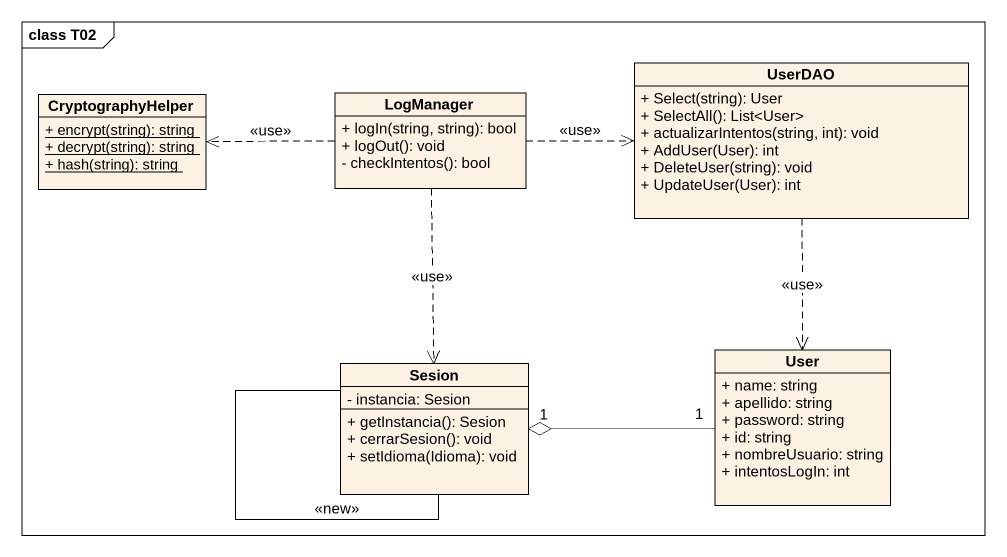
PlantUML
@startuml
mainframe class T02
hide circle
hide empty members
skinparam classAttributeIconSize 0
class UserDAO {
  + Select(string): User
  + SelectAll(): List<User>
  + actualizarIntentos(string, int): void
  + AddUser(User): int
  + DeleteUser(string): void
  + UpdateUser(User): int
}
class CryptographyHelper {
  {static} + encrypt(string): string
  {static} + decrypt(string): string
  {static} + hash(string): string
}
class LogManager {
  + logIn(string, string): bool
  + logOut(): void
  - checkIntentos(): bool
}
class Sesion {
  - instancia: Sesion
  + getInstancia(): Sesion
  + cerrarSesion(): void
  + setIdioma(Idioma): void
}
class User {
  + name: string
  + apellido: string
  + password: string
  + id: string
  + nombreUsuario: string
  + intentosLogIn: int
}
UserDAO ..> User : <<use>>
LogManager .right.> UserDAO : <<use>>
LogManager .left.> CryptographyHelper : <<use>>
LogManager ..> Sesion : <<use>>
Sesion -- Sesion : <<new>>
User "1" -left-o "1" Sesion
@enduml
